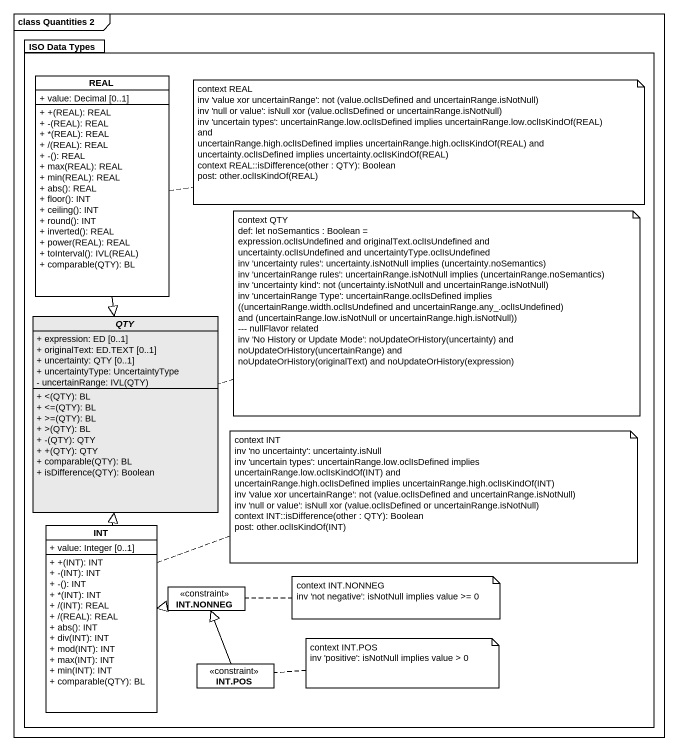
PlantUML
@startuml
mainframe class Quantities 2
hide circle
hide empty members
skinparam classAttributeIconSize 0
package "ISO Data Types" as ISO_Data_Types #FFFFFF {
  class REAL {
    + value: Decimal [0..1]
    + +(REAL): REAL
    + -(REAL): REAL
    + *(REAL): REAL
    + /(REAL): REAL
    + -(): REAL
    + max(REAL): REAL
    + min(REAL): REAL
    + abs(): REAL
    + floor(): INT
    + ceiling(): INT
    + round(): INT
    + inverted(): REAL
    + power(REAL): REAL
    + toInterval(): IVL(REAL)
    + comparable(QTY): BL
  }
  abstract class QTY #E9E9E9 {
    + expression: ED [0..1]
    + originalText: ED.TEXT [0..1]
    + uncertainty: QTY [0..1]
    + uncertaintyType: UncertaintyType
    {field} - uncertainRange: IVL(QTY)
    + <(QTY): BL
    + <=(QTY): BL
    + >=(QTY): BL
    + >(QTY): BL
    + -(QTY): QTY
    + +(QTY): QTY
    + comparable(QTY): BL
    + isDifference(QTY): Boolean
  }
  class INT {
    + value: Integer [0..1]
    + +(INT): INT
    + -(INT): INT
    + -(): INT
    + *(INT): INT
    + /(INT): REAL
    + /(REAL): REAL
    + abs(): INT
    + div(INT): INT
    + mod(INT): INT
    + max(INT): INT
    + min(INT): INT
    + comparable(QTY): BL
  }
  class "INT.NONNEG" as INT_NONNEG <<constraint>>
  class "INT.POS" as INT_POS <<constraint>>
}
REAL --|> QTY
INT -up-|> QTY
INT_NONNEG -left-|> INT
INT_POS -up-|> INT_NONNEG
note right of REAL
  context REAL
  inv 'value xor uncertainRange': not (value.oclIsDefined and uncertainRange.isNotNull)
  inv 'null or value': isNull xor (value.oclIsDefined or uncertainRange.isNotNull)
  inv 'uncertain types': uncertainRange.low.oclIsDefined implies uncertainRange.low.oclIsKindOf(REAL) and
  uncertainRange.high.oclIsDefined implies uncertainRange.high.oclIsKindOf(REAL) and
  uncertainty.oclIsDefined implies uncertainty.oclIsKindOf(REAL)
  context REAL::isDifference(other : QTY): Boolean
  post: other.oclIsKindOf(REAL)
end note
note right of QTY
  context QTY
  def: let noSemantics : Boolean =
  expression.oclIsUndefined and originalText.oclIsUndefined and
  uncertainty.oclIsUndefined and uncertaintyType.oclIsUndefined
  inv 'uncertainty rules': uncertainty.isNotNull implies (uncertainty.noSemantics)
  inv 'uncertainRange rules': uncertainRange.isNotNull implies (uncertainRange.noSemantics)
  inv 'uncertainty kind': not (uncertainty.isNotNull and uncertainRange.isNotNull)
  inv 'uncertainRange Type': uncertainRange.oclIsDefined implies
  ((uncertainRange.width.oclIsUndefined and uncertainRange.any_.oclIsUndefined)
  and (uncertainRange.low.isNotNull or uncertainRange.high.isNotNull))
  ~--- nullFlavor related
  inv 'No History or Update Mode': noUpdateOrHistory(uncertainty) and noUpdateOrHistory(uncertainRange) and
  noUpdateOrHistory(originalText) and noUpdateOrHistory(expression)
end note
note right of INT
  context INT
  inv 'no uncertainty': uncertainty.isNull
  inv 'uncertain types': uncertainRange.low.oclIsDefined implies uncertainRange.low.oclIsKindOf(INT) and
  uncertainRange.high.oclIsDefined implies uncertainRange.high.oclIsKindOf(INT)
  inv 'value xor uncertainRange': not (value.oclIsDefined and uncertainRange.isNotNull)
  inv 'null or value': isNull xor (value.oclIsDefined or uncertainRange.isNotNull)
  context INT::isDifference(other : QTY): Boolean
  post: other.oclIsKindOf(INT)
end note
note right of INT_NONNEG
  context INT.NONNEG
  inv 'not negative': isNotNull implies value >= 0
end note
note right of INT_POS
  context INT.POS
  inv 'positive': isNotNull implies value > 0
end note
@enduml
